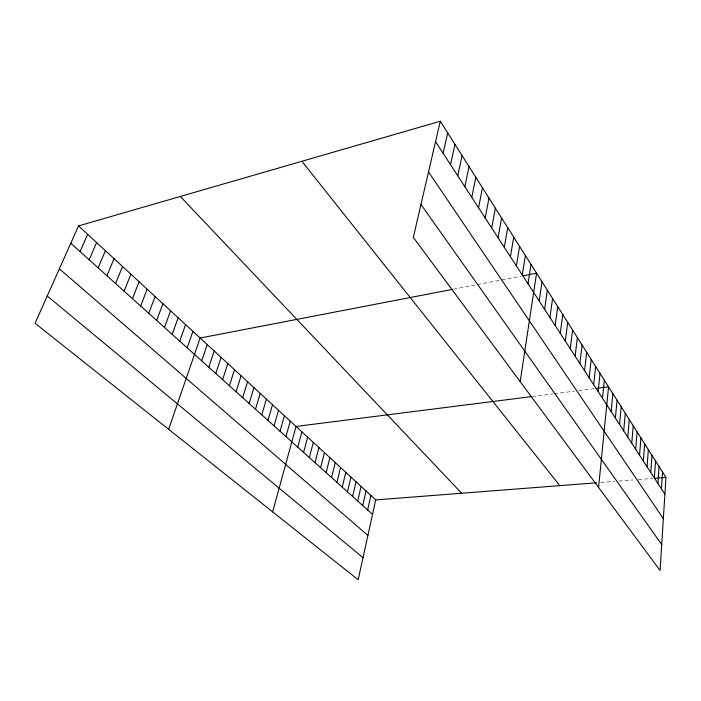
<?xml version="1.0" encoding="UTF-8"?>
<svg xmlns="http://www.w3.org/2000/svg" width="701" height="701" viewBox="0 0 701 701"><rect width="100%" height="100%" fill="white"/><g stroke="black" fill="none" stroke-linecap="round" stroke-linejoin="round"><path stroke-width="0.53" stroke-dasharray="3.5 2.63" d="M453.494 289.189L476.47 284.764M477.53 284.562L500.794 280.076M501.802 279.883L521.071 276.168M532.296 396.503L553.168 393.857M554.228 393.725L574.513 391.149M578.851 390.597L594.325 388.643M600.871 482.454L614.619 481.394M618.887 481.061L632.863 479.975M638.322 479.554L652.797 478.433"/><path stroke-width="1.05" d="M440.298 121.22L665.95 477.416L660.079 570.474L413.318 237.367L440.298 121.22L78.547 225.924L35.05 323.257L358.176 579.78L375.718 499.909L78.547 225.924M661.446 488.842L662.541 472.027M657.932 483.453L659.071 466.559M654.375 477.986L655.558 461.004M650.756 472.421L651.983 455.361M647.076 466.77L648.346 449.63M643.343 461.03L644.657 443.803M639.549 455.194L640.907 437.88M635.684 449.262L637.095 431.869M631.759 443.234L633.222 425.752M627.772 437.1L629.279 419.531M623.715 430.861L625.274 413.213M619.588 424.517L621.209 406.782M615.39 418.068L617.064 400.245M611.123 411.505L612.849 393.603M598.558 487.423L608.564 386.838L596.341 388.389M602.483 398.238L604.332 380.161M598.119 391.526L600.03 373.361M593.677 384.7L595.657 366.457M589.164 377.76L591.206 359.429M584.564 370.689L586.676 352.27M579.885 363.495L582.058 344.997M575.118 356.169L577.37 337.584M570.263 348.712L572.586 330.04M565.321 341.124L567.722 322.364M560.292 333.387L562.763 314.539M555.166 325.501L557.724 306.574M549.934 317.474L552.581 298.46M544.616 309.29L547.341 290.196M539.192 300.948L542.004 281.767M520.186 381.633L536.563 273.18L523.104 275.773M528.011 283.782L531.016 264.426M522.263 274.941L525.364 255.506M516.392 265.916L519.599 246.401M510.407 256.715L513.719 237.113M504.299 247.33L507.717 227.641M498.06 237.744L501.592 217.976M491.699 227.956L495.344 208.118M485.197 217.967L488.965 198.041M478.555 207.768L482.446 187.763M471.773 197.34L475.795 177.265M464.842 186.694L469.004 166.54M457.762 175.811L462.055 155.578M450.524 164.682L454.967 144.38M367.657 509.977L370.89 495.467M362.715 505.535L366.01 490.954M443.12 153.3L447.711 132.927M357.703 501.031L361.059 486.389M352.621 496.466L356.038 481.762M347.468 491.839L350.947 477.074M342.246 487.142L345.795 472.325M336.953 482.393L340.572 467.506M331.582 477.565L335.271 462.616M326.14 472.676L329.899 457.665M320.62 467.725L324.449 452.644M315.021 462.695L318.929 447.553M309.343 457.587L313.321 442.384M303.586 452.417L307.643 437.144M297.741 447.168L301.877 431.834M272.645 511.879L296.024 426.436L531.27 396.635M285.973 436.592L290.267 421.126M280.05 431.273L284.431 415.746M274.038 425.875L278.507 410.278M267.948 420.398L272.496 404.74M261.762 414.843L266.398 399.114M255.479 409.2L260.211 393.41M249.109 403.478L253.928 387.627M242.642 397.669L247.558 381.747M236.071 391.763L241.091 375.78M229.411 385.778L234.52 369.725M222.638 379.697L227.851 363.582M215.768 373.519L221.087 357.344M208.784 367.245L214.208 350.999M201.686 360.875L207.224 344.568M168.643 429.31L200.136 338.022L452.469 289.39M187.167 347.827L192.933 331.38M179.728 341.142L185.607 324.633M172.166 334.351L178.168 317.772M164.481 327.446L170.615 310.806M156.665 320.427L162.93 303.726M148.726 313.294L155.123 296.523M140.647 306.039L147.175 289.198M132.436 298.661L139.105 281.758M124.086 291.16L130.894 274.187M115.586 283.519L122.544 266.485M106.938 275.756L114.044 258.651M98.14 267.852L105.404 250.686M89.185 259.808L96.615 242.581M80.072 251.624L87.66 234.327M375.718 499.909L596.691 482.779M654.795 478.275L665.95 477.416M47.239 295.988L363.03 557.689M59.383 268.816L367.911 535.45M70.792 243.282L372.546 514.359M180.323 196.473L461.652 493.25M301.894 161.283L559.792 485.644M420.959 204.455L661.709 544.598M428.513 171.938L663.348 518.661M435.549 141.663L664.89 494.152"/></g></svg>
